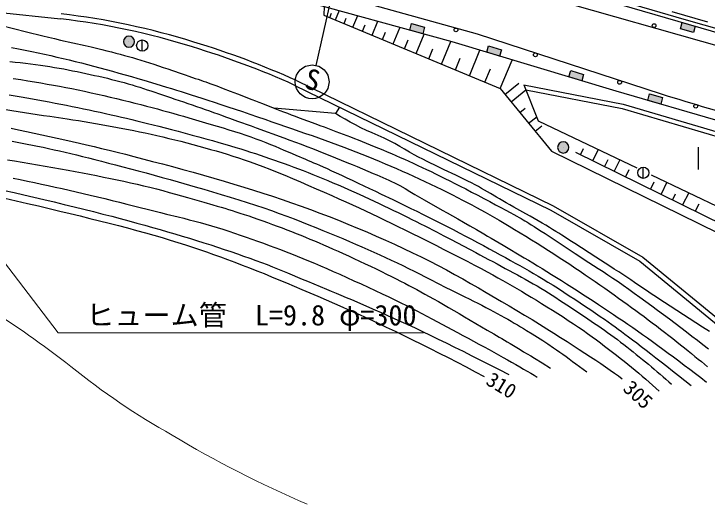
# Model space of a CAD drawing. Units: millimetres, scale not verified. Extents: x 40000 to 680000, y 20000 to 380000.
# Drawn here: x 114855 to 176507, y 244877 to 288521 of the extents above; entities that cross this region are included whole.
import ezdxf
from ezdxf.enums import TextEntityAlignment as Align

# ---------------------------------------------------------------- set-up
doc = ezdxf.new("R2010")
doc.units = ezdxf.units.MM
doc.header["$LTSCALE"] = 1000
for name, color, linetype, lineweight in [('M-BGD', 7, 'Continuous', 25), ('M-STR-HTXT', 7, 'Continuous', 13), ('M-STR-STRC', 7, 'Continuous', 25)]:
    doc.layers.add(name, color=color, linetype=linetype, lineweight=lineweight)
doc.styles.add('ＭＳ ゴシック', font='')
doc.styles.get('ＭＳ ゴシック').set_extended_font_data('MS Gothic')

msp = doc.modelspace()

# ---------------------------------------------------------------- hatches: boundary and pattern name
at = {"layer": 'M-BGD'}
for points in [[(151211, 286751), (150055, 287073), (150216, 287651), (151372, 287329)], [(174296, 287764), (175449, 287429), (175281, 286853), (174129, 287188)], [(125592, 286045, 0.41421), (125092, 286545, 0.41421), (124592, 286045, 1)], [(158051, 284754), (156902, 285100), (157075, 285674), (158224, 285329)], [(165350, 282561), (164201, 282906), (164374, 283481), (165523, 283136)], [(172379, 280487), (171227, 280822), (171395, 281398), (172547, 281063)], [(164212, 276631, 0.41421), (163712, 277131, 0.41421), (163212, 276631, 0.41421), (163712, 276131, 0.41421)]]:
    msp.add_hatch(color=256, dxfattribs=at).paths.add_polyline_path(points)

# ---------------------------------------------------------------- linework, layer by layer
for p, q in [((142111, 297124), (189764, 283265)), ((143140, 295462), (193768, 281022)), ((136425, 292229), (156054, 286731)), ((153827, 286024), (134666, 291354)), ((163858, 291151), (174448, 288047)), ((99678, 290085), (119014, 288073)), ((142945, 288194), (143108, 288586)), ((143448, 287984), (143805, 288840)), ((176557, 287770), (173385, 288691)), ((144225, 287659), (144420, 288126)), ((145002, 287335), (145433, 288370)), ((174448, 288047), (188953, 283852)), ((145854, 286980), (146087, 287540)), ((146705, 286625), (147217, 287855)), ((147638, 286235), (147915, 286899)), ((148572, 285845), (149173, 287290)), ((150623, 284989), (151342, 286715)), ((156054, 286731), (172431, 281397)), ((126274, 285199), (126274, 286199)), ((149598, 285417), (149921, 286195)), ((125092, 286045), (125093, 286045)), ((126274, 285699), (126275, 285700)), ((152879, 284048), (153715, 286055)), ((168425, 281637), (153827, 286024)), ((151751, 284519), (152127, 285420)), ((155363, 283008), (156307, 285278)), ((154120, 283526), (154554, 284568)), ((158102, 281868), (159158, 284407)), ((156732, 282438), (157228, 283630)), ((139987, 282586), (162817, 271438)), ((139795, 282179), (162606, 271040)), ((158522, 281354), (159756, 282352)), ((159070, 280684), (160396, 281757)), ((160209, 282209), (169036, 280477)), ((160216, 282208), (161494, 279007)), ((160393, 281765), (168941, 280088)), ((181936, 277706), (168425, 281637)), ((159849, 279733), (160328, 280121)), ((168941, 280088), (192103, 273273)), ((169036, 280477), (192280, 273638)), ((160627, 278781), (161351, 279366)), ((161494, 279007), (170259, 274810)), ((161201, 278079), (161798, 278562)), ((163712, 276631), (163713, 276632)), ((164795, 276212), (188573, 264477)), ((165492, 276497), (165242, 275991)), ((166820, 276451), (166328, 275455)), ((175717, 276659), (175717, 274659)), ((167666, 275520), (167379, 274937)), ((168744, 275535), (168240, 274512)), ((169531, 274625), (169233, 274022)), ((170832, 273878), (170832, 274878)), ((170832, 274378), (170833, 274379)), ((171527, 274202), (189216, 265731)), ((171761, 273533), (171460, 272923)), ((172935, 273528), (172406, 272456)), ((174866, 272603), (174326, 271509)), ((173678, 272472), (173422, 271954)), ((162817, 271438), (170783, 266864)), ((175754, 271568), (175451, 270953)), ((162606, 271040), (170526, 266493)), ((170526, 266493), (178281, 260120)), ((170783, 266864), (178527, 260501))]:
    msp.add_line(p, q, dxfattribs=at)
for points in [[(142451, 289188), (142425, 288411), (158102, 281868), (162663, 276292), (180719, 267428), (188372, 263790), (189724, 263020), (200954, 257668), (209260, 253674), (216717, 250187), (224675, 246385), (238453, 239598), (243481, 237251), (250906, 233675), (255481, 231771), (256334, 231527)], [(113656, 287512), (115965, 286920), (116458, 286796), (116953, 286674), (117445, 286554), (117949, 286435), (118473, 286314), (119013, 286193), (121196, 285705), (121717, 285585), (122216, 285468), (122686, 285353), (123126, 285242), (123541, 285135), (123937, 285031), (124317, 284929), (124686, 284827), (125048, 284725), (125407, 284621), (125769, 284514), (126138, 284403), (126518, 284287), (126911, 284164), (127316, 284034), (127727, 283898), (128141, 283760), (128552, 283620), (128956, 283481), (129727, 283215), (130084, 283091), (130417, 282977), (130992, 282780), (131243, 282693), (131478, 282612), (131702, 282533), (131923, 282455), (132146, 282376), (132377, 282292), (132624, 282202), (132891, 282104), (133475, 281886), (134095, 281651), (134736, 281405), (136021, 280908), (136334, 280786), (136644, 280665), (136953, 280543), (138200, 280051), (138521, 279926), (138848, 279799), (139182, 279670), (139526, 279540), (139879, 279407), (140239, 279272), (140972, 278999), (141710, 278724), (142075, 278588), (142436, 278452), (143475, 278061), (144142, 277811), (144473, 277686), (144805, 277560), (145139, 277431), (145479, 277299), (145825, 277162), (146180, 277019), (146542, 276871), (146910, 276721), (147283, 276567), (147659, 276410), (148040, 276250), (148424, 276086), (148811, 275919), (149200, 275748), (149592, 275575), (149986, 275397), (150378, 275217), (150770, 275036), (151162, 274853), (151556, 274666), (151953, 274475), (152357, 274280), (152768, 274079), (153187, 273871), (153618, 273656), (154062, 273432), (154532, 273191), (155037, 272931), (155565, 272656), (156106, 272373), (156647, 272087), (157179, 271805), (157690, 271533), (158169, 271276), (158606, 271040), (158990, 270832), (159310, 270658), (159572, 270515), (159789, 270395), (159973, 270291), (160138, 270196), (160297, 270102), (160463, 270001), (160647, 269886), (160864, 269750), (161127, 269585), (161428, 269393), (161750, 269185), (162091, 268962), (162448, 268727), (162818, 268482), (164777, 267183), (165175, 266922), (165578, 266660), (166822, 265856), (167250, 265576), (167686, 265289), (168131, 264991), (168586, 264682), (169050, 264360), (169529, 264022), (170024, 263668), (170533, 263301), (171051, 262924), (171575, 262540), (172102, 262150), (172628, 261759), (173149, 261369), (173663, 260982), (174166, 260601), (174661, 260223), (175155, 259844), (175647, 259464), (176136, 259084), (176621, 258704)], [(114658, 285518), (115263, 285402), (115860, 285285), (116445, 285166), (117017, 285045), (117581, 284923), (118136, 284800), (118686, 284675), (119231, 284548), (119773, 284418), (120315, 284286), (120857, 284151), (121402, 284013), (121950, 283871), (122506, 283724), (123068, 283572), (123634, 283415), (124201, 283255), (124766, 283093), (125327, 282930), (125880, 282768), (126424, 282607), (127472, 282296), (127963, 282149), (128428, 282009), (128874, 281873), (129308, 281739), (129738, 281606), (130173, 281469), (130619, 281327), (131084, 281177), (131577, 281017), (132104, 280845), (132670, 280659), (133268, 280461), (133892, 280252), (134536, 280036), (135191, 279815), (135852, 279590), (136513, 279365), (137165, 279142), (137804, 278922), (139619, 278293), (140210, 278087), (140796, 277882), (141376, 277678), (141951, 277474), (142520, 277269), (143083, 277064), (143640, 276858), (144192, 276650), (144735, 276441), (145271, 276233), (145800, 276025), (146323, 275817), (146841, 275608), (147355, 275397), (147865, 275184), (148373, 274969), (148879, 274750), (149385, 274528), (149892, 274302), (150401, 274071), (150908, 273837), (151414, 273600), (151916, 273361), (152412, 273121), (152902, 272882), (153383, 272643), (153854, 272407), (154314, 272173), (154756, 271946), (155179, 271725), (155588, 271509), (155987, 271294), (156381, 271079), (156776, 270860), (157175, 270634), (157583, 270400), (158006, 270155), (158447, 269896), (158909, 269622), (159387, 269335), (159878, 269036), (160378, 268729), (160883, 268416), (161390, 268098), (161895, 267780), (162394, 267462), (162884, 267148), (163360, 266839), (163827, 266533), (164292, 266226), (164752, 265917), (165208, 265609), (165660, 265301), (166105, 264995), (166545, 264690), (166978, 264389), (167403, 264091), (167821, 263798), (168229, 263509), (168629, 263225), (169020, 262945), (169405, 262667), (169784, 262391), (170158, 262117), (170528, 261844), (170896, 261571), (171261, 261297), (171626, 261022), (171992, 260743), (172359, 260461), (172725, 260178), (173088, 259894), (173447, 259611), (173800, 259332), (174146, 259057), (174482, 258788), (174807, 258528), (175120, 258277), (175422, 258033), (175716, 257795), (176001, 257562), (176278, 257335), (176546, 257114)], [(114508, 284279), (114968, 284231), (115429, 284181), (115886, 284128), (116338, 284073), (116782, 284016), (117215, 283955), (117639, 283892), (118058, 283826), (118471, 283757), (118880, 283686), (119284, 283612), (119685, 283537), (120082, 283459), (120477, 283380), (120869, 283299), (121260, 283217), (121649, 283134), (122035, 283048), (122418, 282962), (122799, 282873), (123176, 282783), (123551, 282691), (123922, 282597), (124289, 282500), (124653, 282402), (125013, 282302), (125367, 282200), (125711, 282095), (126049, 281989), (126382, 281881), (126714, 281770), (127046, 281658), (128068, 281310), (128424, 281189), (128790, 281067), (129165, 280941), (129545, 280812), (129931, 280681), (130319, 280549), (130709, 280415), (131099, 280281), (131486, 280146), (131871, 280012), (132250, 279879), (132620, 279749), (132979, 279621), (133331, 279494), (133680, 279368), (134031, 279240), (134754, 278976), (135952, 278538), (136397, 278376), (138867, 277480), (139383, 277290), (139896, 277099), (140404, 276908), (140901, 276718), (141401, 276525), (141913, 276323), (142431, 276118), (142951, 275909), (143466, 275701), (143972, 275496), (144461, 275296), (144929, 275104), (145370, 274922), (146820, 274322), (147121, 274196), (147405, 274076), (147675, 273959), (147936, 273844), (148191, 273728), (148445, 273609), (148700, 273485), (149193, 273227), (149650, 272968), (150083, 272709), (150504, 272454), (150925, 272206), (151337, 271971), (152953, 271051), (153400, 270797), (154334, 270267), (154844, 269977), (155396, 269658), (155997, 269310), (156638, 268937), (156972, 268742), (157313, 268542), (157661, 268338), (158014, 268130), (158372, 267918), (160230, 266814), (160618, 266582), (161013, 266344), (161415, 266101), (161824, 265852), (162240, 265596), (162664, 265333), (163100, 265060), (163549, 264777), (164009, 264486), (164477, 264189), (164950, 263886), (165426, 263580), (165900, 263273), (166371, 262966), (166836, 262661), (167291, 262359), (167737, 262062), (168174, 261768), (168607, 261476), (169036, 261184), (169464, 260890), (169893, 260594), (170324, 260292), (170761, 259984), (171205, 259669), (171658, 259343), (172118, 259010), (172582, 258672), (173049, 258329), (173521, 257979), (173997, 257624), (174478, 257263), (174965, 256894), (175458, 256519), (175957, 256136), (176462, 255746)], [(114805, 282778), (115461, 282671), (116086, 282569), (116684, 282469), (117262, 282371), (117823, 282273), (118374, 282175), (118920, 282074), (119465, 281971), (120016, 281863), (120576, 281749), (121145, 281629), (121716, 281505), (122287, 281376), (122857, 281245), (123424, 281111), (123986, 280976), (124541, 280841), (125086, 280705), (125622, 280571), (126144, 280439), (126650, 280309), (127140, 280181), (127617, 280054), (128085, 279927), (128547, 279799), (129006, 279671), (129466, 279540), (129930, 279407), (130402, 279270), (131893, 278834), (132412, 278681), (132935, 278526), (133458, 278369), (133978, 278210), (134490, 278050), (134990, 277889), (135475, 277729), (135939, 277569), (136387, 277407), (136826, 277240), (137256, 277071), (137675, 276900), (138083, 276730), (138480, 276561), (138865, 276396), (139237, 276236), (139596, 276082), (139942, 275936), (140798, 275579), (141039, 275478), (141274, 275378), (141513, 275274), (141766, 275164), (142043, 275041), (142354, 274901), (142708, 274741), (143104, 274560), (143531, 274363), (143985, 274153), (144461, 273932), (144954, 273702), (145461, 273464), (145975, 273221), (146493, 272976), (147010, 272729), (147522, 272484), (148557, 271986), (149087, 271730), (149622, 271470), (150162, 271207), (150703, 270942), (151246, 270674), (151786, 270405), (152324, 270134), (152856, 269864), (153389, 269591), (153928, 269312), (154469, 269029), (155011, 268744), (155550, 268459), (156083, 268175), (156608, 267893), (157123, 267615), (157623, 267342), (158107, 267077), (158570, 266823), (159014, 266578), (159441, 266341), (159857, 266109), (160266, 265878), (160672, 265645), (161079, 265409), (161491, 265165), (161913, 264911), (162349, 264644), (162804, 264361), (163275, 264062), (163758, 263751), (164247, 263433), (164736, 263111), (165220, 262790), (165693, 262473), (166151, 262164), (166587, 261868), (166997, 261587), (167371, 261329), (167710, 261093), (168023, 260873), (168319, 260661), (168607, 260453), (168896, 260240), (169195, 260018), (169513, 259779), (169858, 259518), (170241, 259227), (170651, 258915), (171073, 258591), (171508, 258254), (171959, 257904), (172426, 257539), (172913, 257158), (173421, 256758), (173951, 256340), (175087, 255442)], [(105283, 281394), (117496, 279483), (118051, 279401), (119607, 279171), (120106, 279095), (120602, 279018), (121101, 278938), (121608, 278853), (122114, 278766), (122612, 278680), (123102, 278593), (123589, 278506), (124073, 278416), (124557, 278325), (125043, 278229), (125534, 278130), (126031, 278027), (126536, 277917), (127051, 277803), (127573, 277685), (128100, 277564), (128631, 277438), (129164, 277309), (129699, 277176), (130234, 277039), (130767, 276899), (131298, 276755), (131824, 276607), (132339, 276459), (132841, 276313), (133335, 276166), (133827, 276017), (134320, 275862), (134822, 275699), (135335, 275527), (135866, 275341), (136420, 275141), (137002, 274923), (137618, 274684), (138267, 274424), (138943, 274147), (139636, 273857), (140341, 273558), (141049, 273253), (141753, 272947), (142445, 272644), (143118, 272346), (143766, 272058), (144384, 271781), (144982, 271509), (145562, 271242), (146133, 270977), (146697, 270711), (147262, 270442), (147832, 270169), (148414, 269887), (149011, 269596), (149630, 269292), (150281, 268971), (150963, 268633), (151667, 268281), (152383, 267921), (153102, 267558), (153814, 267195), (154509, 266839), (155178, 266492), (155811, 266162), (156399, 265851), (156938, 265561), (157436, 265290), (157902, 265033), (158342, 264787), (158764, 264546), (159175, 264308), (159583, 264069), (159994, 263824), (160418, 263570), (160860, 263303), (161319, 263023), (161789, 262735), (162264, 262441), (162742, 262142), (163219, 261840), (163693, 261536), (164158, 261234), (164613, 260934), (165054, 260639), (165476, 260350), (165882, 260066), (166275, 259785), (166656, 259506), (167027, 259229), (167389, 258953), (167743, 258680), (168092, 258407), (168436, 258136), (168777, 257865), (169116, 257595), (169451, 257325), (169781, 257056), (170105, 256789), (170424, 256522), (170738, 256257), (171048, 255993), (171353, 255729), (171654, 255466), (171952, 255204), (172245, 254943)], [(114441, 281319), (114977, 281228), (115495, 281138), (116001, 281049), (116500, 280961), (116997, 280870), (117499, 280778), (118009, 280682), (118525, 280583), (119036, 280483), (119544, 280383), (120049, 280282), (120550, 280179), (121049, 280076), (121544, 279972), (122037, 279866), (122528, 279760), (123016, 279652), (123496, 279545), (123964, 279439), (124423, 279333), (124879, 279226), (125334, 279118), (125794, 279007), (126262, 278892), (126743, 278772), (127240, 278646), (127757, 278514), (128304, 278372), (128879, 278222), (129476, 278064), (130086, 277902), (130702, 277736), (131317, 277568), (131922, 277402), (132510, 277237), (133074, 277077), (133606, 276923), (134107, 276775), (134584, 276631), (135041, 276491), (135483, 276353), (135913, 276216), (136335, 276078), (136754, 275939), (137172, 275798), (137595, 275653), (138025, 275503), (138459, 275351), (138888, 275197), (139314, 275042), (139738, 274885), (140162, 274725), (140587, 274563), (141014, 274396), (141444, 274226), (141879, 274051), (142320, 273871), (142769, 273684), (143226, 273490), (143689, 273291), (144155, 273087), (144624, 272881), (145091, 272672), (145555, 272463), (146013, 272254), (146464, 272047), (146905, 271843), (147339, 271641), (147770, 271437), (148197, 271233), (148619, 271028), (149037, 270824), (149448, 270622), (149853, 270421), (150251, 270223), (150641, 270028), (151023, 269837), (151392, 269650), (151746, 269470), (152090, 269293), (152426, 269119), (152757, 268947), (153086, 268774), (153750, 268424), (155928, 267274), (156308, 267072), (156689, 266869), (157069, 266666), (157446, 266463), (157820, 266261), (158550, 265865), (159630, 265281), (159986, 265087), (160339, 264892), (160690, 264696), (161037, 264499), (161381, 264299), (161722, 264097), (162060, 263891), (162394, 263683), (162725, 263472), (163053, 263260), (163379, 263046), (163701, 262832), (164021, 262619), (164966, 261986), (165887, 261374), (166188, 261173), (166486, 260972), (166783, 260770), (167077, 260568), (167370, 260364), (167661, 260158), (167951, 259948), (168239, 259736), (168525, 259521), (168810, 259305), (169092, 259087), (169373, 258867), (169652, 258647), (169929, 258427), (170204, 258206), (170477, 257985), (170748, 257765), (171016, 257544), (171283, 257324), (171548, 257103), (171811, 256881), (172072, 256660), (172331, 256438), (172588, 256216), (172843, 255994), (173096, 255772), (173347, 255550)], [(143807, 280220), (143461, 279655), (137978, 280139)], [(176713, 260232), (176101, 260628), (173206, 262504), (172729, 262816), (172201, 263164), (171915, 263354), (171622, 263550), (171322, 263753), (170045, 264616), (169707, 264843), (169361, 265073), (169008, 265306), (168640, 265547), (168252, 265801), (167849, 266062), (167436, 266329), (166605, 266865), (164738, 268066), (164431, 268266), (163591, 268813), (163322, 268987), (163050, 269160), (162770, 269336), (162477, 269516), (162167, 269704), (161836, 269900), (161490, 270100), (161131, 270305), (160766, 270511), (160396, 270718), (159309, 271324), (158967, 271516), (158642, 271701), (158336, 271877), (158048, 272046), (157772, 272209), (157242, 272524), (156981, 272678), (156716, 272832), (156445, 272986), (156163, 273142), (155866, 273302), (155549, 273466), (155214, 273636), (154866, 273808), (154511, 273980), (154153, 274152), (153124, 274645), (152813, 274794), (152528, 274934), (151610, 275387), (151227, 275579), (150851, 275772), (150448, 275984), (150024, 276221), (149600, 276469), (149169, 276723), (148726, 276976), (148265, 277222), (147774, 277458), (147258, 277688), (146733, 277917), (146214, 278148), (145717, 278386), (145241, 278631), (144773, 278880), (144319, 279132), (143880, 279391), (143461, 279655)], [(114602, 278334), (115279, 278194), (115964, 278052), (116652, 277907), (117341, 277759), (118027, 277610), (118706, 277459), (119374, 277309), (120029, 277160), (120679, 277011), (121329, 276860), (121983, 276706), (122649, 276547), (123332, 276380), (124037, 276205), (124771, 276019), (125538, 275821), (127191, 275391), (128067, 275161), (128966, 274922), (129881, 274676), (130803, 274424), (131727, 274166), (132644, 273904), (133547, 273639), (134428, 273373), (135293, 273104), (136153, 272832), (137009, 272557), (137859, 272278), (138706, 271993), (139550, 271703), (140390, 271407), (141228, 271103), (142063, 270792), (142897, 270472), (143732, 270142), (144569, 269804), (145407, 269458), (146243, 269104), (147074, 268744), (147899, 268379), (148715, 268010), (149519, 267637), (150310, 267261), (151085, 266884), (151846, 266503), (152593, 266116), (153329, 265722), (154055, 265325), (154770, 264925), (155477, 264523), (156175, 264121), (156866, 263719), (158229, 262923), (158907, 262524), (159586, 262119), (160263, 261710), (160933, 261301), (161593, 260894), (162239, 260492), (162867, 260098), (163474, 259715), (164056, 259345), (164608, 258992), (165135, 258653), (165644, 258321), (166134, 257999), (166604, 257686), (167053, 257384), (167480, 257092), (167885, 256812), (168267, 256543), (168626, 256287), (168959, 256045)], [(114710, 277184), (115162, 277103), (115607, 277019), (116052, 276933), (116504, 276843), (116969, 276748), (117453, 276645), (117947, 276538), (118437, 276429), (118927, 276317), (119420, 276202), (119920, 276082), (120430, 275957), (120954, 275827), (121496, 275691), (122059, 275548), (122647, 275398), (123261, 275240), (123896, 275075), (124552, 274904), (125225, 274727), (125913, 274544), (126612, 274355), (127321, 274162), (128037, 273965), (128757, 273763), (129479, 273557), (130967, 273128), (131737, 272905), (132516, 272676), (133300, 272444), (134081, 272208), (134855, 271970), (135616, 271730), (136357, 271489), (137074, 271249), (137771, 271006), (138455, 270760), (139128, 270511), (139790, 270260), (140440, 270007), (141080, 269754), (141708, 269501), (142326, 269249), (142934, 269000), (143531, 268753), (144117, 268509), (144688, 268267), (145247, 268026), (145795, 267786), (146334, 267546), (146864, 267307), (147387, 267069), (147904, 266830), (148418, 266591), (148928, 266351), (149436, 266109), (149940, 265864), (150440, 265617), (150935, 265370), (151422, 265123), (151901, 264879), (153280, 264175), (153716, 263955), (154140, 263742), (154954, 263335), (155347, 263140), (155729, 262948), (156102, 262761), (156467, 262576), (156823, 262393), (157171, 262212), (157511, 262031), (157843, 261852), (158163, 261677), (158474, 261504), (158776, 261334), (159070, 261165), (159357, 260999), (159638, 260835), (159914, 260671), (160185, 260509), (160454, 260347), (160960, 260038), (161428, 259746), (161882, 259454), (162349, 259144), (162856, 258797), (163125, 258610), (163398, 258417), (163675, 258220), (163958, 258016), (164246, 257806), (164541, 257589), (164843, 257365), (165153, 257133), (165471, 256893), (165798, 256645)], [(114279, 275532), (114922, 275423), (117639, 274964), (118327, 274846), (119007, 274726), (119674, 274606), (120321, 274486), (120955, 274365), (121584, 274243), (122208, 274121), (122825, 273998), (123437, 273873), (124042, 273747), (124640, 273620), (125230, 273490), (125813, 273357), (126388, 273222), (126960, 273082), (127532, 272936), (128101, 272786), (128664, 272633), (129217, 272479), (129758, 272325), (130284, 272175), (131738, 271756), (132561, 271521), (132928, 271415), (133276, 271314), (133611, 271214), (133940, 271115), (134270, 271012), (134609, 270905), (134964, 270790), (135341, 270664), (135738, 270530), (136145, 270390), (136562, 270245), (136985, 270095), (137413, 269941), (137844, 269784), (138275, 269624), (138705, 269463), (139131, 269300), (139552, 269136), (139966, 268972), (140374, 268809), (140778, 268644), (141181, 268477), (141585, 268307), (141991, 268134), (142402, 267957), (142820, 267774), (143247, 267585), (143685, 267389), (144140, 267184), (144613, 266968), (145098, 266744), (145592, 266515), (146088, 266282), (146583, 266048), (147070, 265814), (147546, 265584), (148005, 265360), (148442, 265143), (148855, 264936), (149245, 264737), (149618, 264544), (149980, 264354), (150334, 264165), (150687, 263975), (151044, 263780), (151409, 263579), (151788, 263369), (152186, 263147), (152609, 262908), (153056, 262653), (153519, 262386), (153992, 262111), (154468, 261834), (154937, 261559), (156950, 260377), (157525, 260041), (157779, 259892), (158020, 259751), (158255, 259612), (158492, 259471), (158737, 259325), (158998, 259169), (159282, 258998), (159581, 258818), (159883, 258635), (160189, 258449), (160501, 258259), (160820, 258065), (161147, 257864), (161834, 257442), (162573, 256986)], [(114786, 273899), (115425, 273767), (116057, 273635), (116682, 273503), (117301, 273371), (117918, 273238), (118533, 273103), (119148, 272967), (119764, 272829), (120384, 272687), (121009, 272543), (121643, 272393), (122288, 272237), (122940, 272078), (123594, 271915), (124246, 271752), (124893, 271589), (127900, 270827), (128437, 270695), (129463, 270445), (129959, 270323), (130449, 270200), (130936, 270074), (131426, 269943), (131921, 269805), (132426, 269657), (132937, 269502), (133449, 269341), (133962, 269175), (134476, 269005), (134990, 268830), (135504, 268652), (136018, 268471), (136531, 268287), (137045, 268100), (137557, 267910), (138065, 267720), (138566, 267530), (139063, 267339), (139559, 267144), (140057, 266946), (140559, 266743), (141069, 266533), (141589, 266315), (142123, 266088), (142673, 265851), (143248, 265600), (143849, 265334), (144468, 265056), (145100, 264769), (145737, 264477), (146371, 264183), (146996, 263892), (147603, 263605), (148187, 263326), (148740, 263060), (149262, 262804), (149759, 262556), (150237, 262313), (150699, 262075), (151149, 261840), (151592, 261607), (152031, 261373), (154311, 260156), (154787, 259900), (155265, 259642), (155739, 259384), (156208, 259128), (156667, 258876), (157114, 258630), (157546, 258391), (157958, 258162), (158355, 257940), (158742, 257723), (159118, 257510), (159484, 257302), (159837, 257100), (160178, 256903), (160506, 256713), (160821, 256529), (161120, 256351), (161405, 256181)], [(114008, 272799), (114876, 272604), (115748, 272405), (116634, 272199), (117529, 271989), (118426, 271776), (119320, 271560), (120206, 271344), (121078, 271128), (121931, 270915), (122758, 270704), (123555, 270498), (124323, 270297), (125068, 270098), (125792, 269900), (126498, 269705), (127188, 269511), (127864, 269317), (128528, 269124), (129183, 268931), (129830, 268736), (130472, 268541), (131109, 268344), (131738, 268147), (132358, 267949), (132967, 267750), (133566, 267552), (134153, 267354), (134728, 267158), (135289, 266962), (135836, 266768), (136368, 266576), (136880, 266386), (137372, 266198), (137845, 266011), (138305, 265825), (138753, 265641), (139195, 265457), (140508, 264905), (140954, 264720), (142663, 264014), (143083, 263839), (143508, 263661), (143944, 263477), (144397, 263284), (144869, 263080), (146956, 262172), (147511, 261929), (148081, 261677), (148668, 261416), (149272, 261143), (149895, 260858), (150537, 260558), (151201, 260243), (151884, 259915), (152585, 259575), (153304, 259223), (154041, 258859), (154797, 258483), (155571, 258094), (156364, 257692), (157176, 257277), (158008, 256849), (158859, 256407)], [(114061, 272105), (115063, 271879), (116056, 271651), (117037, 271421), (118000, 271193), (118941, 270968), (119855, 270748), (120747, 270531), (121624, 270315), (122485, 270101), (123331, 269887), (124160, 269673), (124973, 269459), (125769, 269245), (126547, 269031), (127307, 268816), (128049, 268599), (128764, 268385), (129447, 268173), (130106, 267963), (130745, 267753), (131370, 267542), (131988, 267327), (132604, 267109), (133224, 266884), (133855, 266652), (134501, 266412), (135155, 266164), (135806, 265912), (136457, 265656), (137109, 265394), (137764, 265126), (138426, 264853), (139095, 264572), (139774, 264285), (140464, 263990), (141169, 263687), (141889, 263377), (142622, 263058), (143367, 262733), (144121, 262401), (144884, 262061), (145652, 261716), (146425, 261364), (147201, 261005), (147978, 260641), (148754, 260271), (149531, 259895), (150312, 259512), (151098, 259123), (151886, 258728), (152678, 258327), (153472, 257920), (154269, 257506), (155068, 257086), (155869, 256660), (156671, 256229)]]:
    msp.add_lwpolyline(points, dxfattribs=at)
for points in [[(151211, 286751), (150055, 287073), (150216, 287651), (151372, 287329)], [(174296, 287764), (175449, 287429), (175281, 286853), (174129, 287188)], [(158051, 284754), (156902, 285100), (157075, 285674), (158224, 285329)], [(165350, 282561), (164201, 282906), (164374, 283481), (165523, 283136)], [(172379, 280487), (171227, 280822), (171395, 281398), (172547, 281063)]]:
    msp.add_lwpolyline(points, close=True, dxfattribs=at)
for points in [[(125592, 286045, 0.41421), (125092, 286545, 0.41421), (124592, 286045, 1)], [(164212, 276631, 0.41421), (163712, 277131, 0.41421), (163212, 276631, 0.41421), (163712, 276131, 0.41421)]]:
    msp.add_lwpolyline(points, format="xyb", close=True, dxfattribs=at)
for centre, radius in [((171790, 287472), 168), ((154171, 287093), 168), ((126274, 285699), 500), ((161232, 284877), 168), ((168725, 282427), 168), ((175488, 280296), 168), ((170832, 274378), 500)]:
    msp.add_circle(centre, radius, dxfattribs=at)
for centre, radius, start, end in [((111714, 225140), 63355, 72.52599, 83.38309), ((111714, 225140), 63805, 72.5284, 83.38548), ((109367, 214736), 73990, 65.71609, 73.2114), ((109367, 214736), 74440, 65.71081, 73.20933), ((260835, 565559), 297596, 252.71874, 256.07236)]:
    msp.add_arc(centre, radius, start, end, dxfattribs=at)
at = {"layer": 'M-STR-HTXT'}
msp.add_lwpolyline([(81309, 309317), (118795, 260136), (151295, 260136)], dxfattribs=at)
for centre, radius, start, end in [((64267, 185703), 90562, 52.07092, 58.0152), ((158674, 304470), 61166, 230.70223, 240.89086), ((179189, 334450), 97396, 238.92602, 246.87876)]:
    msp.add_arc(centre, radius, start, end, dxfattribs=at)
at = {"layer": 'M-STR-STRC'}
msp.add_line((145037, 298836), (141707, 283931), dxfattribs=at)
msp.add_circle((141380, 282468), 1500, dxfattribs=at)

# ---------------------------------------------------------------- texts
at = {"layer": 'M-BGD', "style": 'ＭＳ ゴシック'}
for s, rotation, p in [('310', 328.736, (158225, 255455)), ('305', 317.353, (170367, 254631))]:
    msp.add_text(s, height=1320, rotation=rotation, dxfattribs=at).set_placement(p, align=Align.MIDDLE_CENTER)
at = {"layer": 'M-STR-HTXT', "style": 'ＭＳ ゴシック'}
msp.add_text('\u3000ヒューム管\u3000L=9.8 φ=300', height=1833, dxfattribs=at).set_placement((118795, 260236), align=Align.BOTTOM_LEFT)
at = {"layer": 'M-STR-STRC', "style": 'ＭＳ ゴシック'}
msp.add_text('S', height=1833, rotation=347.344, dxfattribs=at).set_placement((141106, 281226), align=Align.BOTTOM_CENTER)

doc.saveas('drawing.dxf')
